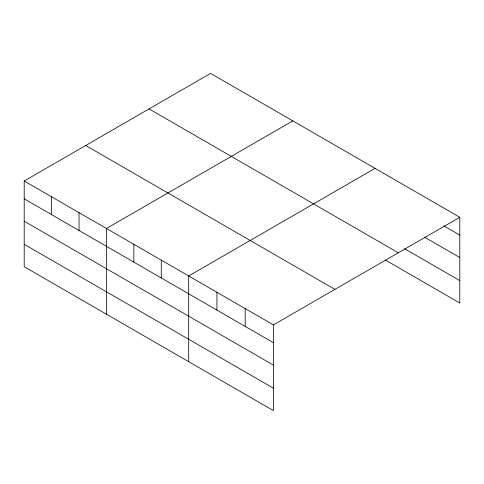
<?xml version="1.0" encoding="UTF-8"?>
<svg xmlns="http://www.w3.org/2000/svg" width="484" height="484" viewBox="0 0 484 484"><rect width="100%" height="100%" fill="white"/><g stroke="black" fill="none" stroke-linecap="round" stroke-linejoin="round"><path stroke-width="0.73" d="M385.337 260.011L459.8 303.002L459.8 217.286L210.576 73.393L24.2 180.998L24.2 266.714L273.424 410.607L273.424 324.885L24.2 180.998M292.82 120.879L106.444 228.478L106.444 314.201M375.064 168.359L188.687 275.965L188.687 361.681M273.424 324.885L459.8 217.286M443.749 225.846L459.8 235.109M424.492 237.13L459.8 257.512M404.594 248.722L459.8 280.599M149.072 108.906L398.296 252.793M85.704 145.49L334.928 289.378M24.2 198.821L273.424 342.714M24.2 221.23L273.424 365.118M24.2 244.311L273.424 388.198M245.182 308.58L245.182 326.404M216.935 292.269L216.935 310.099M161.275 260.138L161.275 277.961M133.856 244.311L133.856 262.134M79.031 212.651L79.031 230.481M51.613 196.825L51.613 214.654"/></g></svg>
